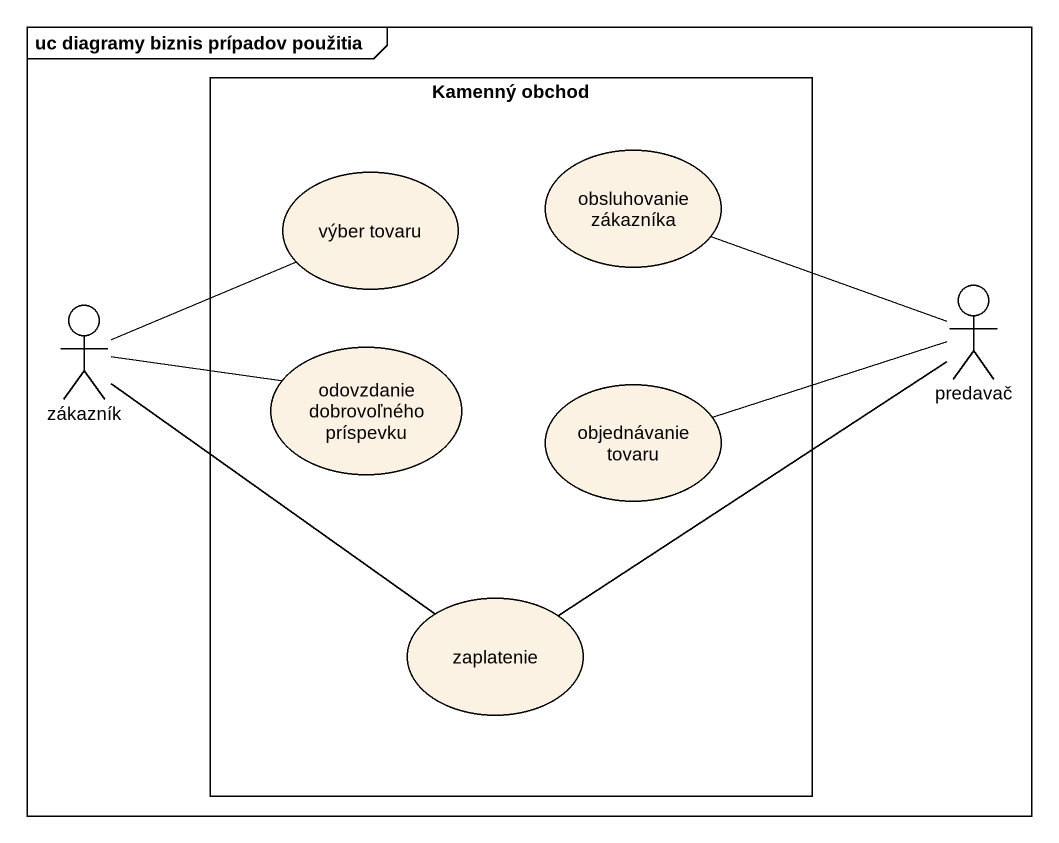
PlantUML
@startuml
mainframe uc diagramy biznis prípadov použitia
rectangle "Kamenný obchod" as Kamenný_obchod {
  usecase "obsluhovanie zákazníka" as obsluhovanie_zákazníka
  usecase "výber tovaru" as výber_tovaru
  usecase "odovzdanie dobrovoľného príspevku" as odovzdanie_dobrovoľného
  usecase "objednávanie tovaru" as objednávanie_tovaru
  usecase zaplatenie
}
actor zákazník
actor predavač
obsluhovanie_zákazníka -right- predavač
zákazník -right- výber_tovaru
zákazník -right- odovzdanie_dobrovoľného
zákazník -- zaplatenie
predavač -- zaplatenie
objednávanie_tovaru -right- predavač
@enduml
